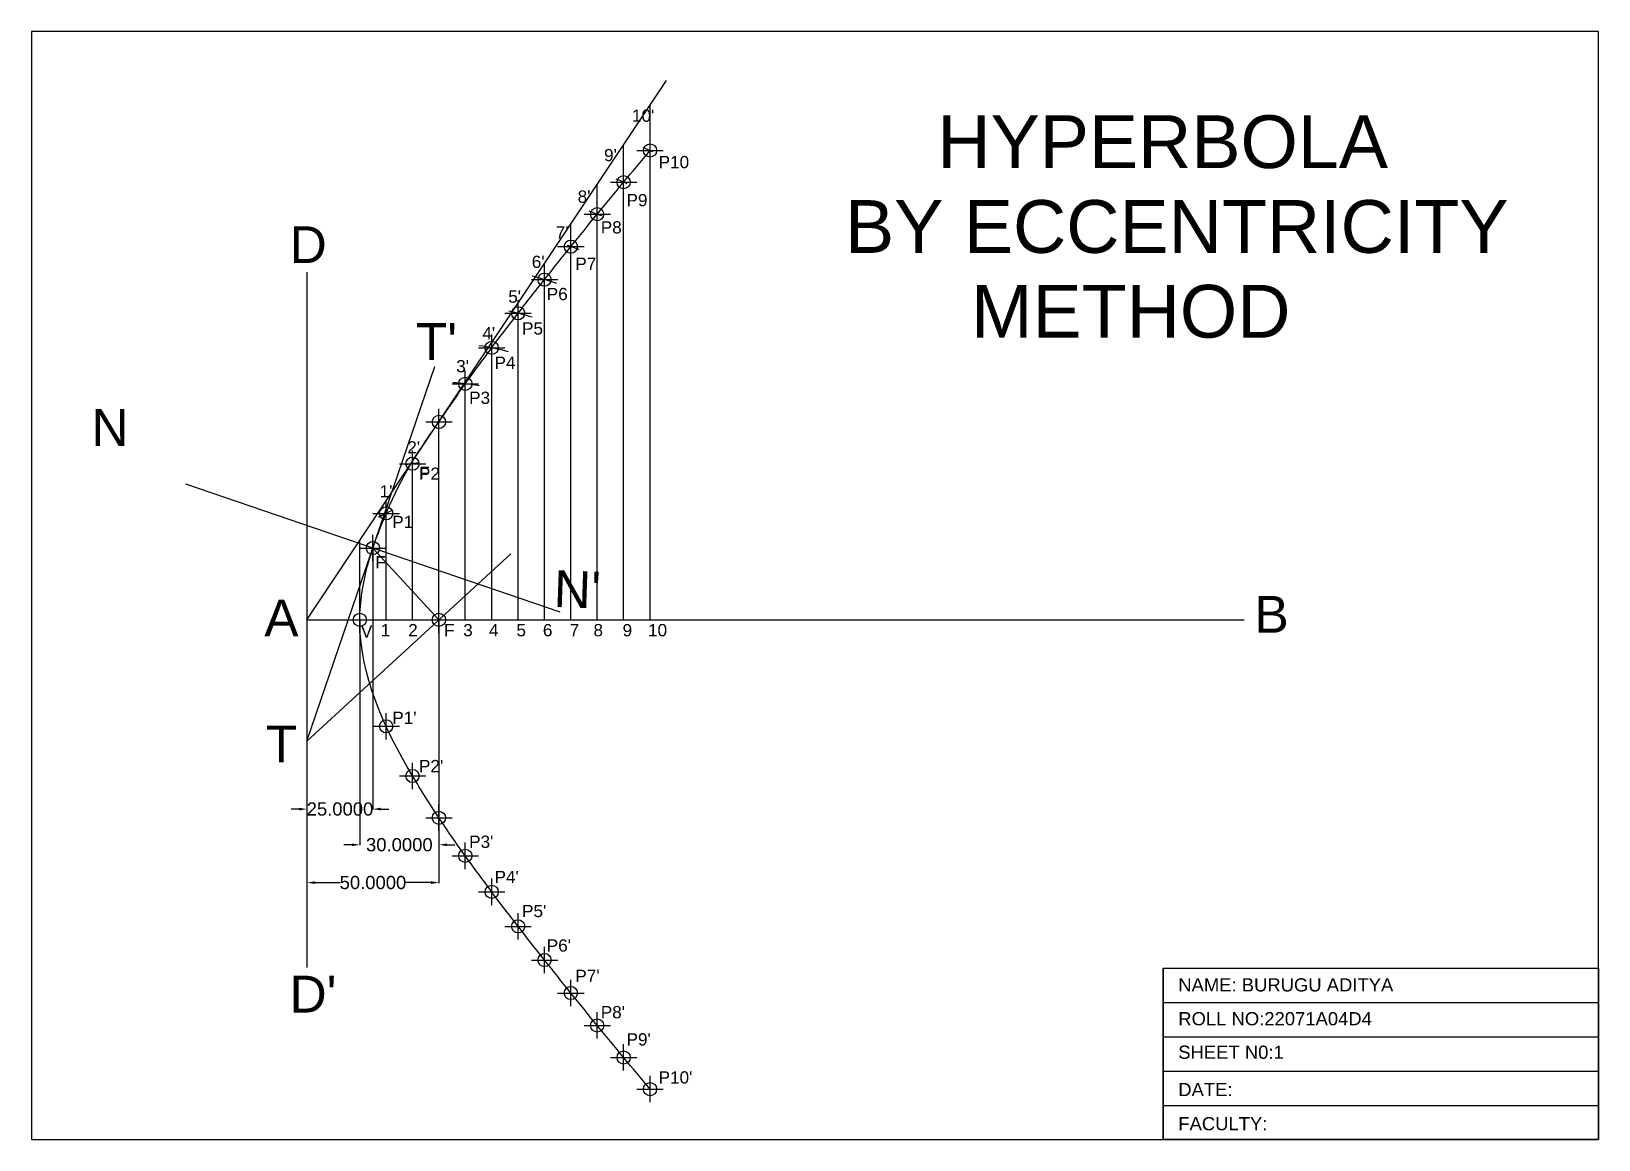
# Model space of a CAD drawing. Header units: millimetres. Extents: x 0 to 594, y 0 to 420.
import ezdxf

# ---------------------------------------------------------------- set-up
doc = ezdxf.new("R2010")
doc.units = ezdxf.units.MM
doc.header["$MEASUREMENT"] = 0
doc.header["$PDMODE"] = 34
doc.header["$PDSIZE"] = 5
doc.styles.get("Standard").update_dxf_attribs({"font": 'arial.ttf'})
doc.dimstyles.get("Standard").update_dxf_attribs({"dimtxt": 5, "dimasz": 3, "dimexe": 0.18, "dimexo": 0.0625, "dimgap": 0.09, "dimtad": 0, "dimtih": 1, "dimtoh": 1, "dimdec": 4, "dimzin": 0, "dimdsep": 46, "dimtxsty": 'Standard', "dimcen": 0.09, "dimadec": 0, "dimazin": 0, "dimtfac": 1, "dimtdec": 4, "dimtofl": 0, "dimtmove": 0, "dimatfit": 3, "dimfxl": 1, "dimtolj": 1, "dimtzin": 0, "dimarcsym": 0})

# ---------------------------------------------------------------- blocks, each defined once
blk = doc.blocks.new('*D2')
at = {"color": 0, "lineweight": -2, "transparency": 16777216}
for p, q in [((124.47, 196.93), (124.47, 111.56)), ((154.47, 196.93), (154.47, 111.56)), ((121.47, 111.74), (118.47, 111.74)), ((157.47, 111.74), (160.47, 111.74))]:
    blk.add_line(p, q, dxfattribs=at)
at = {"color": 0, "transparency": 16777216}
for points in [[(121.47, 112.24), (121.47, 111.24), (124.47, 111.74)], [(157.47, 112.24), (157.47, 111.24), (154.47, 111.74)]]:
    blk.add_solid(points, dxfattribs=at)
at = {"layer": 'Defpoints', "color": 0, "transparency": 16777216}
for p in [(124.47, 196.99), (154.47, 196.99), (154.47, 111.74)]:
    blk.add_point(p, dxfattribs=at)
at = {"color": 0, "transparency": 16777216, "insert": (139.47, 111.74), "char_height": 5, "attachment_point": 5}
blk.add_mtext('\\A1;30.0000', dxfattribs=at)
blk = doc.blocks.new('*D3')
at = {"color": 0, "lineweight": -2, "transparency": 16777216}
for p, q in [((104.47, 196.93), (104.47, 97.23)), ((154.47, 196.93), (154.47, 97.23)), ((107.47, 97.41), (117.07, 97.41)), ((151.47, 97.41), (141.87, 97.41))]:
    blk.add_line(p, q, dxfattribs=at)
at = {"color": 0, "transparency": 16777216}
for points in [[(107.47, 97.91), (107.47, 96.91), (104.47, 97.41)], [(151.47, 97.91), (151.47, 96.91), (154.47, 97.41)]]:
    blk.add_solid(points, dxfattribs=at)
at = {"layer": 'Defpoints', "color": 0, "transparency": 16777216}
for p in [(104.47, 196.99), (154.47, 196.99), (154.47, 97.41)]:
    blk.add_point(p, dxfattribs=at)
at = {"color": 0, "transparency": 16777216, "insert": (129.47, 97.41), "char_height": 5, "attachment_point": 5}
blk.add_mtext('\\A1;50.0000', dxfattribs=at)
blk = doc.blocks.new('*D16')
at = {"color": 0, "lineweight": -2, "transparency": 16777216}
for p, q in [((104.47, 224.13), (104.47, 125.09)), ((129.47, 224.13), (129.47, 125.09)), ((101.47, 125.27), (98.47, 125.27)), ((132.47, 125.27), (135.47, 125.27))]:
    blk.add_line(p, q, dxfattribs=at)
at = {"color": 0, "transparency": 16777216}
for points in [[(101.47, 125.77), (101.47, 124.77), (104.47, 125.27)], [(132.47, 125.77), (132.47, 124.77), (129.47, 125.27)]]:
    blk.add_solid(points, dxfattribs=at)
at = {"layer": 'Defpoints', "color": 0, "transparency": 16777216}
for p in [(104.47, 224.19), (129.47, 224.19), (104.47, 125.27)]:
    blk.add_point(p, dxfattribs=at)
at = {"color": 0, "transparency": 16777216, "insert": (116.97, 125.27), "char_height": 5, "attachment_point": 5}
blk.add_mtext('\\A1;25.0000', dxfattribs=at)

msp = doc.modelspace()

# ---------------------------------------------------------------- linework, layer by layer
for p, q in [((104.46899, 196.98769), (240.70461, 401.34113)), ((234.46899, 196.98769), (234.46899, 391.98769)), ((224.46899, 196.98769), (224.46899, 376.98769)), ((214.46899, 196.98769), (214.46899, 361.98769)), ((204.46899, 196.98769), (204.46899, 346.98769)), ((104.46899, 328.76448), (104.46899, 65.2109)), ((194.46899, 196.98769), (194.46899, 331.98769)), ((184.46899, 196.98769), (184.46899, 316.98769)), ((174.46899, 196.98769), (174.46899, 301.98769)), ((164.46899, 196.98769), (164.46899, 286.98769)), ((154.46899, 196.98769), (154.46899, 271.98769)), ((144.46899, 196.98769), (144.46899, 256.98769)), ((134.46899, 196.98769), (134.46899, 241.98769)), ((124.46899, 196.98769), (124.46899, 226.98769)), ((104.46899, 151.03599), (181.67146, 221.98769)), ((129.46899, 224.19016), (154.46899, 196.98769)), ((104.46899, 196.98769), (459.65043, 196.98769)), ((104.46899, 196.98769), (154.46899, 196.98769)), ((429, 65), (429, 0)), ((429, 52), (594, 52)), ((429, 39), (594, 39)), ((429, 26), (594, 26)), ((429, 13), (594, 13))]:
    msp.add_line(p, q)
at = {"lineweight": 30}
for p, q in [((104.46899, 151.03599), (152.97623, 292.97628)), ((200.43914, 199.93654), (58.49884, 248.44378))]:
    msp.add_line(p, q, dxfattribs=at)
for points in [[(0, 0), (594, 0), (594, 420), (0, 420)], [(594, 0), (429, 0), (429, 65), (594, 65)]]:
    msp.add_lwpolyline(points, close=True)
for radius, start, end in [(195, 65.41725303, 66.55220792), (180, 66.66597343, 68.0664103), (165, 67.93616042, 69.80076724), (150, 69.22351037, 71.07006307), (135, 70.68208437, 74.81244229), (119.98487, 72.85671539, 77.26943389), (105, 75.42648921, 81.67018917), (90, 80.28305356, 86.61304092), (60, 97.08889814, 101.67829005), (45.02047, 112.87180958, 120.58434302)]:
    msp.add_arc((154.46899, 196.98769), radius, start, end)
msp.add_spline([(234.46899, 19.1535), (224.46899, 31.15645), (214.46899, 43.28343), (204.46899, 55.56633), (194.50826, 68.06191), (184.46899, 80.81381), (174.46899, 93.91005), (164.46899, 107.54497), (154.46899, 121.98769), (144.46899, 137.82689), (124.46899, 196.98769), (134.46899, 237.32183), (143.83585, 256.03798), (154.46899, 271.98769), (164.46899, 286.43041), (174.46899, 300.06533), (184.46899, 313.16157), (194.46899, 325.92566), (204.46899, 338.40905), (214.46899, 350.69195), (224.46899, 362.81893), (234.46899, 374.82188)], degree=3, dxfattribs=at)
for p in [(234.46899, 374.82188), (224.46899, 362.81893), (214.46899, 350.69195), (204.46899, 338.40905), (194.50826, 325.91347), (184.46899, 313.16157), (174.46899, 300.06533), (164.46899, 286.43041), (154.46899, 271.98769), (144.46899, 256.14849), (134.46899, 237.32183), (129.46899, 224.19016), (124.46899, 196.98769), (154.46899, 196.98769), (134.46899, 156.65355), (144.46899, 137.82689), (154.46899, 121.98769), (164.46899, 107.54497), (174.46899, 93.91005), (184.46899, 80.81381), (194.50826, 68.06191), (204.46899, 55.56633), (214.46899, 43.28343), (224.46899, 31.15645), (234.46899, 19.1535)]:
    msp.add_point(p)

# ---------------------------------------------------------------- texts
for s, height, p in [("10'", 4.646654, (227.64742, 385.72904)), ('HYPERBOLA', 20, (343.38404, 368.18056)), ("9'", 4.646654, (217.0464, 370.77093)), ('P10', 4.646654, (237.74715, 368.13103)), ("8'", 4.646654, (207.06019, 355.06238)), ('P9', 4.646654, (225.5779, 353.71068)), ('BY ECCENTRICITY', 20, (308.37923, 336.05232)), ("7'", 4.646654, (198.74997, 341.491)), ('P8', 4.646654, (215.81456, 343.39485)), ("6'", 4.646654, (189.65396, 330.35162)), ('P7', 4.646654, (206.17279, 329.60755)), ("5'", 4.646654, (180.75604, 317.17162)), ('P6', 4.646654, (195.33694, 318.13102)), ('     METHOD', 20, (317.33395, 303.92408)), ("T'", 13.939962, (145.73293, 295.49136)), ('P5', 4.646654, (185.9733, 305.08047)), ("4'", 4.646654, (170.91693, 303.25596)), ("3'", 4.646654, (161.02552, 290.78294)), ('P4', 4.646654, (175.54451, 292.10647)), ('P3', 4.646654, (165.92862, 278.81778)), ("2'", 4.646654, (142.48854, 260.0362)), ('P2', 4.646654, (146.91519, 250.05577)), ('F', 4.64665, (146.9811, 250.38508)), ("1'", 4.646654, (132.01243, 243.35227)), ('P1', 4.646654, (136.79198, 231.76132)), ('F', 4.64665, (130.35698, 216.47296)), ('V', 4.64665, (124.90376, 190.24278)), ('1', 4.64665, (132.42887, 190.74751)), ('2', 4.64665, (142.83781, 190.74751)), ('F', 4.64665, (156.4202, 190.74751)), ('3', 4.64665, (163.65569, 190.74751)), ('4', 4.64665, (173.42994, 190.74751)), ('5', 4.64665, (183.83889, 190.74751)), ('6', 4.64665, (193.86702, 190.74751)), ('7', 4.64665, (204.02208, 190.74751)), ('8', 4.64665, (213.0347, 190.74751)), ('9', 4.64665, (224.07833, 190.74751)), ('10', 4.646654, (233.72565, 190.74751)), ("P1'", 4.646654, (136.79198, 157.54838)), ('T', 13.93996, (88.83883, 142.9784)), ("P2'", 4.646654, (146.91519, 139.25393)), ("P3'", 4.646654, (165.92862, 110.57434)), ("P4'", 4.646654, (175.54451, 97.22225)), ("P5'", 4.646654, (185.9733, 84.3275)), ("P6'", 4.646654, (195.33694, 71.25793)), ("P7'", 4.646654, (206.17279, 59.72117)), ('NAME: BURUGU ADITYA', 5, (434.68311, 56.14774)), ("P8'", 4.646654, (215.81456, 45.9941)), ('ROLL NO:22071A04D4', 5, (434.68311, 43.32995)), ("P9'", 4.646654, (225.5779, 35.67827)), ('SHEET N0:1', 5, (434.68311, 30.63309)), ("P10'", 4.646654, (237.74715, 21.25792)), ('DATE:', 5, (434.68311, 16.48515)), ('FACULTY:', 5, (434.68311, 3.55914))]:
    msp.add_text(s, height=height).set_placement(p)
at = {"lineweight": 20}
for s, height, p in [('D', 13.93996, (97.91469, 332.18943)), ('N', 13.93996, (22.80338, 262.91504)), ('A', 13.93996, (88.28544, 190.7191)), ('B', 13.93996, (463.55739, 192.1016)), ("D'", 13.939962, (97.86645, 48.16583))]:
    msp.add_text(s, height=height, dxfattribs=at).set_placement(p)
msp.add_text("N'", height=13.939962, rotation=358.03813497, dxfattribs=at).set_placement((197.80891, 201.8841))

# ---------------------------------------------------------------- dimensions: what is measured, and where the dimension line sits
for base, p1, p2, picture, middle in [((104.46899, 125.27468), (129.46899, 224.19016), (104.46899, 224.19016), '*D16', (116.96899, 125.27468)), ((154.46899, 97.41252), (104.46899, 196.98769), (154.46899, 196.98769), '*D3', (129.46899, 97.41252)), ((154.46899, 111.74164), (124.46899, 196.98769), (154.46899, 196.98769), '*D2', (139.46899, 111.74164))]:
    dim = msp.add_linear_dim(base=base, p1=p1, p2=p2, dimstyle='Standard')
    dim.commit()
    dim.dimension.update_dxf_attribs({"geometry": picture, "text_midpoint": middle})

doc.saveas('drawing.dxf')
